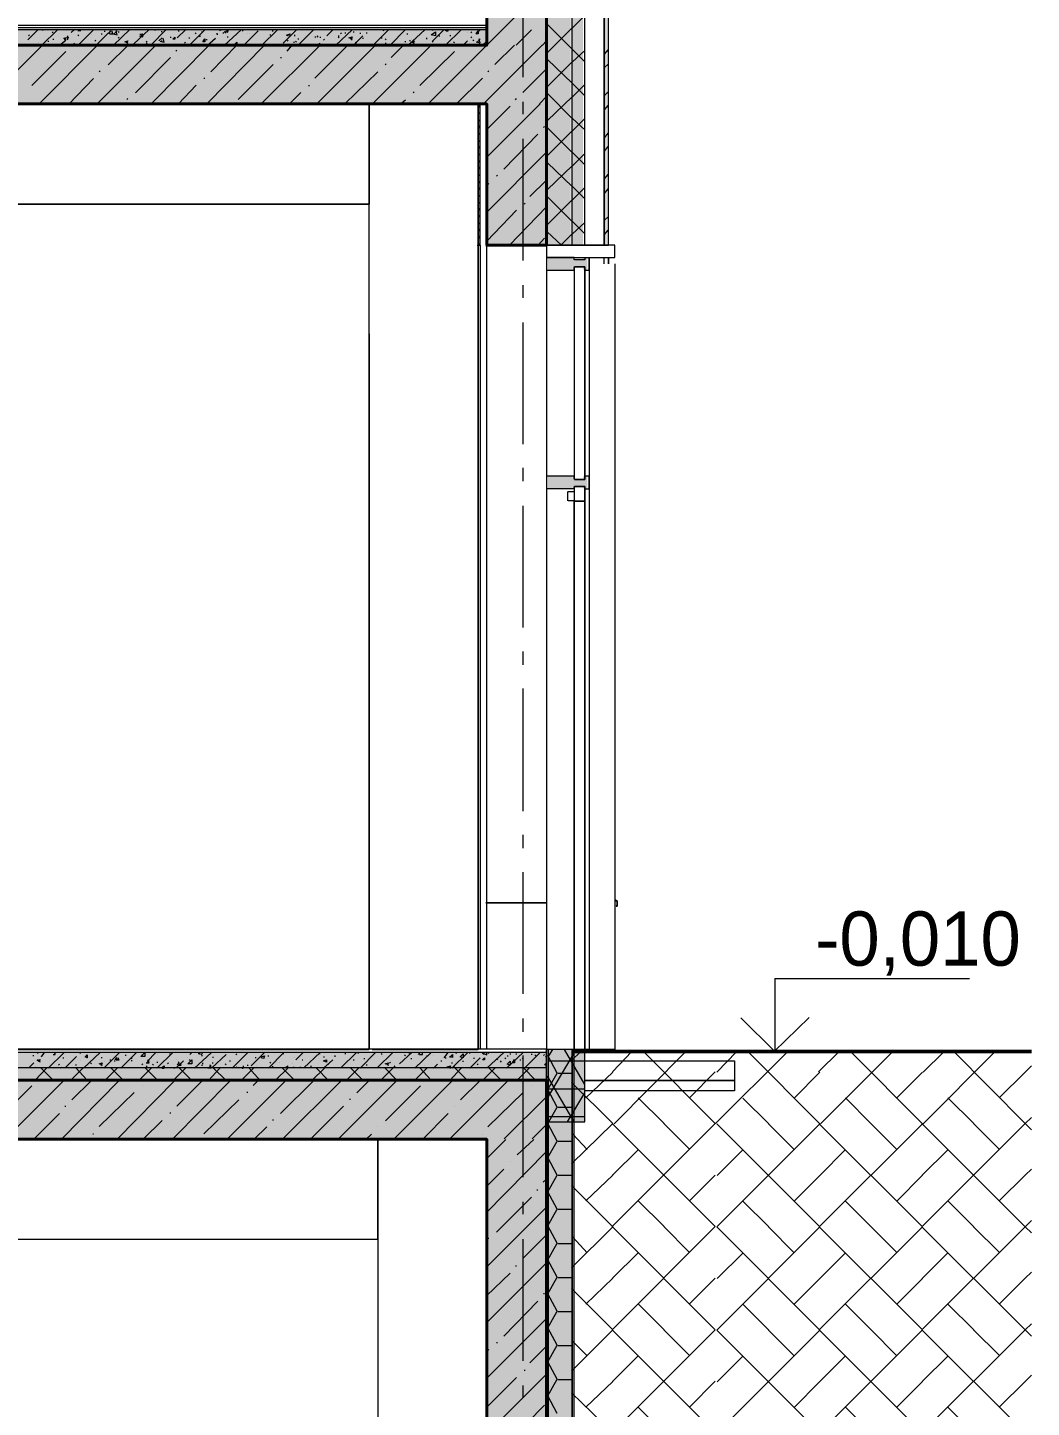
# Model space of a CAD drawing. Header units: millimetres. Extents: x -135211 to 49383, y -8033 to 228499.
# Drawn here: x -1983 to 2141, y 47183 to 52848 of the extents above; entities that cross this region are included whole.
import ezdxf

# ---------------------------------------------------------------- set-up
doc = ezdxf.new("R2010")
doc.units = ezdxf.units.MM
doc.layers.add('PDF _Геометрия', color=7, linetype='Continuous', true_color=0x1d1d1d)
doc.layers.add('PDF _Сплошная заливка', color=7, linetype='Continuous', true_color=0xffffff)
doc.layers.add('PDF _Текст', color=7, linetype='Continuous')

msp = doc.modelspace()

# ---------------------------------------------------------------- hatches: boundary and pattern name
at = {"layer": 'PDF _Сплошная заливка', "transparency": 33554559}
h = msp.add_hatch(color=256, dxfattribs=at)
h.paths.add_polyline_path([(396.5, 60354), (396.5, 62474.1), (386.2, 62474.1), (386.2, 60354)])
h.paths.add_polyline_path([(396.5, 53047.7), (386.2, 53047.7), (386.2, 51955.6), (396.5, 51955.6)])
h.paths.add_polyline_path([(396.5, 53454.1), (386.2, 53454.1), (386.2, 53145.1), (396.5, 53145.1)])
h = msp.add_hatch(color=256, dxfattribs=at)
h.paths.add_polyline_path([(146.8, 53145.1), (146.8, 53453.7), (-100.6, 53453.7), (-100.6, 53145.1)])
h.paths.add_polyline_path([(146.8, 53047.7), (-100.6, 53047.7), (-100.6, 52776.8), (146.8, 52776.8)])
h = msp.add_hatch(color=256, dxfattribs=at)
h.paths.add_polyline_path([(248.4, 53145.1), (248.4, 53453.1), (152.7, 53453.1), (152.7, 53145.1)])
h.paths.add_polyline_path([(248.4, 53047.7), (152.7, 53047.7), (152.7, 51955.6), (248.4, 51955.6)])
h = msp.add_hatch(color=256, dxfattribs=at)
h.paths.add_polyline_path([(299.2, 53145.1), (299.2, 53452.8), (256.1, 53452.8), (256.1, 53145.1)])
h.paths.add_polyline_path([(299.2, 53047.7), (256.1, 53047.7), (256.1, 51955.6), (299.2, 51955.6)])
h = msp.add_hatch(color=256, dxfattribs=at)
h.paths.add_polyline_path([(-77398.8, 52535.5), (-77398.8, 52776.4), (-103546, 52776.4), (-103546, 52535.5)])
h.paths.add_polyline_path([(146.8, 52535.5), (146.8, 52776.4), (-22999.7, 52776.4), (-22999.7, 52535.5)])
h.paths.add_polyline_path([(-23351, 52535.5), (-23351, 52776.4), (-26352.2, 52776.4), (-26352.2, 52535.5)])
h.paths.add_polyline_path([(-26398.8, 52535.5), (-26398.8, 52776.4), (-44097.3, 52776.4), (-44097.3, 52535.5)])
h.paths.add_polyline_path([(-45350.3, 52535.5), (-45350.3, 52776.4), (-50899.8, 52776.4), (-50899.8, 52535.5)])
for points in [[(154.9, 51854), (256.8, 51854), (256.8, 51866.7), (299.2, 51866.7), (299.2, 51854), (316.1, 51854), (316.1, 51903.3), (299.2, 51903.3), (299.2, 51896.3), (256.8, 51896.3), (256.8, 51903.3), (154.9, 51903.3)], [(154.9, 50956.6), (256.8, 50956.6), (256.8, 50965.1), (299.2, 50965.1), (299.2, 50956.6), (316.1, 50956.6), (316.1, 51005.8), (299.2, 51005.8), (299.2, 50994.7), (256.8, 50994.7), (256.8, 51005.8), (154.9, 51005.8)]]:
    msp.add_hatch(color=7, dxfattribs=at).paths.add_polyline_path(points)
h = msp.add_hatch(color=256, dxfattribs=at)
h.paths.add_polyline_path([(-65546.2, 48285.5), (-65546.2, 48526.4), (-101294, 48526.4), (-101294, 48285.5)])
h.paths.add_polyline_path([(146.8, 48285.5), (146.8, 48526.4), (-22999.7, 48526.4), (-22999.7, 48285.5)])
h.paths.add_polyline_path([(-23351, 48285.5), (-23351, 48526.4), (-26352.2, 48526.4), (-26352.2, 48285.5)])
h.paths.add_polyline_path([(-26398.8, 48285.5), (-26398.8, 48526.4), (-44097.3, 48526.4), (-44097.3, 48285.5)])
h.paths.add_polyline_path([(-45350.3, 48285.5), (-45350.3, 48526.4), (-50899.8, 48526.4), (-50899.8, 48285.5)])
h.paths.add_polyline_path([(-50950.6, 48285.5), (-50950.6, 48526.4), (-65296.5, 48526.4), (-65296.5, 48285.5)])

# ---------------------------------------------------------------- linework, layer by layer
at = {"layer": 'PDF _Геометрия', "color": 7, "lineweight": 9}
for points in [[(52.5, 52645.1), (52.5, 53144.6)], [(149, 53047.3), (149, 51955.2), (-100.6, 51955.2)], [(152.7, 51954.5), (254.3, 51954.5), (254.3, 53046.7)], [(256.1, 51954.2), (306.9, 51954.2), (306.9, 53046.4)], [(305.6, 51954.5), (385.9, 51954.5), (385.9, 53046.7), (385.9, 51954.5)], [(386.2, 51954.4), (403.4, 51954.4), (403.4, 53046.5)], [(-22897, 52775.7), (-96.7, 52775.7), (-96.7, 52839.2), (-96.7, 52847.7), (-96.7, 52856.1), (-22897, 52856.1)], [(-96.7, 52847.7), (-22897, 52847.7)], [(-96.7, 52839.2), (-22897, 52839.2)], [(-579.3, 51590.4), (-579.3, 48652.5), (-579.3, 52534.4), (-579.3, 52123.7), (-7111.4, 52123.7), (-579.3, 52123.7)], [(-579.3, 52534.4), (-7111.4, 52534.4)], [(-583.5, 52535.1), (-570.5, 52535.1)], [(-131.8, 52534.6), (-567.8, 52534.6)], [(-131.2, 51954.6), (-123, 51954.6), (-123, 52534.6), (-131.2, 52534.6)], [(-127.1, 51955.4), (-123, 51955.4), (-123, 52535.3), (-127.1, 52535.3)], [(-96.7, 52534.4), (-117.9, 52534.4)], [(52.5, 52492.7), (52.5, 52543.4)], [(52.5, 51891.5), (52.5, 52391)], [(-136.1, 51955.4), (-123, 51955.4), (-123, 48653.5), (-136.1, 48653.5)], [(-96.7, 48652.5), (-96.7, 49253.7), (-96.7, 51954.4)], [(149, 51904.4), (149, 50981.6), (149, 48653.3), (149, 48640.7), (-19848.8, 48640.7)], [(324.5, 51903.3), (324.5, 50980.4), (324.5, 48652.1), (307.3, 48652.1)], [(385.9, 51878.3), (385.9, 51903.7)], [(149, 51879), (149, 50981.6), (149, 49555)], [(263, 51865.5), (263, 50993.6)], [(263, 51852.8), (263, 51006.2)], [(264.3, 50993.3), (306.9, 50993.3), (306.9, 51865.3), (264.3, 51865.3)], [(306.9, 51852.6), (306.9, 51006)], [(429.7, 51878.8), (429.7, 50981.3), (429.7, 48653), (319.9, 48653)], [(52.5, 51739.1), (52.5, 51790)], [(52.5, 51138.1), (52.5, 51637.5)], [(149, 51591.1), (149, 49254.4), (-100.6, 49254.4), (149, 49254.4)], [(52.5, 50985.7), (52.5, 51040.7)], [(236.7, 50904.8), (236.7, 50942.9)], [(263, 50955.4), (263, 50942.7), (263, 50904.6), (263, 48652.5), (263, 50904.6), (237.7, 50904.6)], [(263, 50942.7), (237.7, 50942.7)], [(263, 50963.9), (263, 50904.6), (263, 48652.5)], [(306.9, 50904.3), (306.9, 50963.6), (264.3, 50963.6)], [(306.9, 50955.1), (306.9, 48652.2), (264.3, 48652.2)], [(52.5, 50384.5), (52.5, 50884.1)], [(263, 48754.1), (263, 50803)], [(306.9, 50802.7), (306.9, 48753.8)], [(52.5, 50232.1), (52.5, 50287.2)], [(52.5, 49631), (52.5, 50134.8)], [(52.5, 49478.6), (52.5, 49533.6)], [(52.5, 48881.7), (52.5, 49381.2)], [(430.3, 49262.6), (438.5, 49262.6), (438.5, 49241.4), (438.5, 49262.6), (430.3, 49266.8)], [(434.4, 49240.6), (438.5, 49240.6), (434.4, 49244.8)], [(804.4, 48643.3), (1087.8, 48643.3), (1087.8, 48943.9)], [(1086.5, 48944.3), (1886.2, 48944.3)], [(52.5, 48725.2), (52.5, 48780.2)], [(149, 48653.3), (-19848.8, 48653.3)], [(-19848.8, 48526.4), (149, 48526.4), (149, 48577.2), (149, 48640.7)], [(-5057.7, 48652.5), (-579.3, 48652.5)], [(-570.5, 48653.3), (-583.5, 48653.3)], [(-567.8, 48652.7), (-131.8, 48652.7)], [(52.5, 48128.3), (52.5, 48627.8)], [(149, 48357), (149, 48653.3), (149, 45156.8)], [(153.7, 45155.7), (157.8, 45155.7), (157.8, 48652.4), (153.7, 48652.4)], [(154.6, 48355.9), (306.9, 48355.9), (306.9, 48652.2), (154.6, 48652.2)], [(156.8, 45155.9), (254.3, 45155.9), (254.3, 48652.6), (156.8, 48652.6)], [(254.3, 48644.1), (254.3, 45155.9)], [(254.9, 45155.8), (263, 45155.8), (263, 48652.5), (254.9, 48652.5)], [(307.2, 48605.6), (921.1, 48605.6), (921.1, 48525.1), (307.2, 48525.1), (921.1, 48525.1), (921.1, 48482.8), (307.2, 48482.8)], [(650.3, 48644.5), (798.3, 48644.5)], [(932.1, 48644.9), (1228.2, 48644.9)], [(149, 48577.2), (-19848.8, 48577.2)], [(-7144, 47873.3), (-544.2, 47873.3), (-544.2, 48283.9), (-544.2, 45155.5), (-4595.7, 45155.5)], [(-544.2, 48283.9), (-7144, 48283.9)], [(-96.7, 48284.2), (-193.9, 48284.2)], [(52.5, 47975.9), (52.5, 48026.7)], [(52.5, 47374.7), (52.5, 47874.3)], [(52.5, 47222.3), (52.5, 47273.1)]]:
    msp.add_lwpolyline(points, dxfattribs=at)
at = {"layer": 'PDF _Геометрия', "color": 7, "lineweight": 40}
for points in [[(-96.7, 53046.7), (-96.7, 52775.7), (-22994.2, 52775.7)], [(-100.6, 51955.2), (149, 51955.2), (149, 52535.2), (149, 52776.4), (149, 53047.3)], [(-22994.2, 52534.4), (-96.7, 52534.4), (-96.7, 51954.4)], [(149, 45156.8), (149, 48285.1), (149, 48526.4), (-22997.8, 48526.4)], [(-22994.2, 48284.2), (-96.7, 48284.2), (-96.7, 45155.8), (-26097.4, 45155.8)]]:
    msp.add_lwpolyline(points, dxfattribs=at)
at = {"layer": 'PDF _Геометрия', "lineweight": 9}
for points in [[(-96.5, 52776.4), (149, 53021.9)], [(254.3, 52758.9), (152.7, 52860.5)], [(256.1, 52847.4), (306.9, 52898.3)], [(-1981.9, 52797.8), (-1939.2, 52840.1)], [(-1978.4, 52814.2), (-1974.3, 52818.5)], [(-1923.9, 52775.4), (-1860.3, 52838.9)], [(-1921.7, 52840), (-1921.7, 52835.8)], [(-1881.9, 52826.3), (-1877.8, 52830.6)], [(-1877.8, 52801.6), (-1877.8, 52797.4)], [(-1851, 52775.9), (-1825.2, 52797.1), (-1834, 52805.6)], [(-1829.3, 52804.8), (-1816.4, 52809), (-1820.4, 52796.3)], [(-1829.2, 52800.6), (-1825.2, 52800.6)], [(-1820.4, 52810.5), (-1816.4, 52814.7)], [(-1803, 52827.3), (-1790.1, 52839.9)], [(-1776.7, 52835.5), (-1763.8, 52835.5), (-1767.8, 52839.8)], [(-1776.6, 52835.6), (-1772.5, 52839.8)], [(-1776.6, 52818.7), (-1772.5, 52814.4)], [(-1774.9, 52776), (-1711.1, 52839.5)], [(-1719.9, 52818.4), (-1719.9, 52818.4)], [(-1706.4, 52792.8), (-1702.3, 52797.1)], [(-1700.5, 52776.3), (-1649.7, 52827.2)], [(-1680.1, 52823.1), (-1676, 52823.1)], [(-1667.2, 52835), (-1667.2, 52830.8)], [(-1649, 52822.9), (-1640.9, 52835.6)], [(-1645.1, 52822.1), (-1632.1, 52822.1), (-1636.2, 52834.7)], [(-1632.1, 52839), (-1632.1, 52839)], [(-1631.6, 52822.7), (-1614.6, 52818.5), (-1618.6, 52835.4)], [(-1629.8, 52776.5), (-1562, 52840)], [(-1627.5, 52821.9), (-1614.6, 52834.6)], [(-1609.9, 52831.1), (-1605.8, 52831.1)], [(-1609.9, 52805), (-1605.8, 52809.2)], [(-1546.8, 52780.3), (-1483, 52839.6)], [(-1522.2, 52814.3), (-1509.3, 52810.1), (-1513.4, 52822.8)], [(-1518.1, 52817.8), (-1518.1, 52822.1)], [(-1517.4, 52813.6), (-1509.3, 52822)], [(-1476.7, 52776.4), (-1412.8, 52839.8)], [(-1460.7, 52839.4), (-1456.7, 52839.4)], [(-1443.3, 52793.4), (-1430.3, 52806.1)], [(-1438.5, 52792.6), (-1421.6, 52788.3), (-1425.6, 52805.3)], [(-1434.4, 52831.5), (-1430.3, 52831.5)], [(-1395.3, 52810.1), (-1395.3, 52805.9)], [(-1367.8, 52805.5), (-1333.8, 52839.4)], [(-1364.2, 52834.6), (-1360.2, 52834.6)], [(-1320.3, 52805.4), (-1316.3, 52805.4)], [(-1318, 52775.4), (-1254.9, 52838.9)], [(-1294, 52827.2), (-1290, 52822.9)], [(-1276.5, 52810.1), (-1272.4, 52814.4)], [(-1267.7, 52830.5), (-1263.6, 52830.5)], [(-1246.1, 52796.5), (-1246.1, 52800.8)], [(-1245, 52775.1), (-1211, 52804.8)], [(-1202.2, 52818.1), (-1202.2, 52822.4), (-1206.3, 52822.4)], [(-1192.8, 52835.7), (-1184.7, 52840)], [(-1179.9, 52827.2), (-1175.9, 52827.2)], [(-1175.2, 52831.4), (-1167.1, 52827.2)], [(-1173.8, 52776), (-1105.7, 52839.5)], [(-1171.3, 52830.6), (-1158.4, 52839.1), (-1162.4, 52826.4)], [(-1162.4, 52810.2), (-1158.4, 52810.2)], [(-1101, 52835.9), (-1096.9, 52835.9)], [(-1094.7, 52775.6), (-1035.5, 52834.8)], [(-1079.4, 52822.4), (-1079.4, 52822.4)], [(-1070.6, 52823.1), (-1070.6, 52823.1)], [(-1019.8, 52775.8), (-956.5, 52839.3)], [(-986.9, 52818.3), (-982.9, 52818.3)], [(-978.2, 52835.2), (-974.1, 52835.2)], [(-932.8, 52783.8), (-877.6, 52838.8)], [(-920.8, 52818.6), (-912.7, 52814.4)], [(-916.9, 52817.8), (-903.9, 52822), (-908, 52813.6)], [(-886.4, 52817.7), (-886.4, 52813.5)], [(-872.9, 52801.4), (-868.8, 52801.4)], [(-870.7, 52776.4), (-807.4, 52839.8)], [(-802.7, 52809.5), (-798.6, 52809.5)], [(-798.6, 52801.7), (-798.6, 52801.7)], [(-793.9, 52813.6), (-789.8, 52809.4)], [(-781.1, 52810), (-781.1, 52805.8)], [(-767.6, 52796.5), (-763.5, 52800.8)], [(-753.6, 52814), (-728.4, 52839.4)], [(-717, 52775.4), (-649.5, 52838.9)], [(-706.2, 52813.8), (-702.1, 52813.8)], [(-706.2, 52810.3), (-702.1, 52806.1)], [(-697.4, 52823), (-693.3, 52827.2)], [(-679.8, 52827.1), (-675.8, 52827.1)], [(-662.5, 52805.8), (-649.5, 52810), (-653.5, 52797.3)], [(-657.6, 52805.1), (-649.5, 52796.5)], [(-644.7, 52830.4), (-640.7, 52830.4)], [(-643.8, 52775.9), (-605.6, 52814)], [(-614.4, 52822.5), (-614.4, 52826.7)], [(-605.6, 52805.5), (-605.6, 52801.3)], [(-592.1, 52826.6), (-588, 52826.6)], [(-579.3, 52839.2), (-579.3, 52839.2)], [(-563.8, 52775.2), (-500.3, 52838.7)], [(-530.7, 52805.7), (-526.6, 52805.7)], [(-521.9, 52834.6), (-517.8, 52838.8)], [(-513.1, 52801.4), (-509.1, 52797.2)], [(-493.6, 52776.3), (-430.1, 52839.7)], [(-425.4, 52822.1), (-421.3, 52822.1)], [(-418.8, 52775.8), (-351.1, 52839.3)], [(-403.8, 52797.2), (-403.8, 52797.2)], [(-342.4, 52801.2), (-342.4, 52805.4)], [(-320.1, 52839.1), (-316, 52839.1)], [(-318.7, 52792.2), (-272.2, 52838.8)], [(-293.8, 52814.3), (-289.7, 52814.3)], [(-267.5, 52835.3), (-263.4, 52839.4)], [(-265.6, 52775.6), (-202, 52839.1)], [(-262.8, 52834.5), (-254.6, 52834.5), (-254.6, 52838.7)], [(-245.9, 52818.2), (-245.9, 52818.2)], [(-245.9, 52813.2), (-245.9, 52817.5)], [(-175.7, 52826.2), (-175.7, 52826.2)], [(-162.2, 52826.9), (-158.1, 52831.1)], [(-162.2, 52805.7), (-158.1, 52810)], [(-153.4, 52797.2), (-149.3, 52793)], [(-140.2, 52821.7), (-123, 52838.6)], [(-140.2, 52789.3), (-123, 52785), (-127.1, 52802)], [(-136.1, 52788.6), (-123, 52801.3)], [(23.8, 52775.3), (87.6, 52838.8)], [(152.7, 52746.2), (254.3, 52847.7)], [(-2163.3, 52535.2), (-1921.7, 52776.5)], [(-1978.4, 52779.6), (-1974.3, 52779.6)], [(-1964.6, 52610.1), (-1825.2, 52749.7)], [(-1939.2, 52787.9), (-1939.2, 52787.9)], [(-1934.8, 52535.3), (-1693.6, 52776.6)], [(-1899.4, 52792.6), (-1895.4, 52792.6)], [(-1794.1, 52780), (-1790.1, 52784.2)], [(-1698.4, 52533.9), (-1456.7, 52775.1)], [(-1651.5, 52694.7), (-1570.7, 52775.1)], [(-1583.6, 52789.3), (-1570.7, 52793.5), (-1574.8, 52785)], [(-1578.8, 52788.6), (-1570.7, 52784.3)], [(-1544.4, 52776.4), (-1544.4, 52776.4)], [(-1495.8, 52792.3), (-1491.8, 52788.1)], [(-1495.8, 52783.8), (-1491.8, 52783.8)], [(-1474.5, 52534.8), (-1237.3, 52776)], [(-1434.4, 52793.4), (-1430.3, 52793.4)], [(-1399.3, 52776.3), (-1395.3, 52780.5)], [(-1377.7, 52792.3), (-1377.7, 52792.3)], [(-1373, 52750.7), (-1368.9, 52754.9)], [(-1337.9, 52783.6), (-1333.8, 52787.8)], [(-1325.1, 52776.6), (-1325.1, 52776.6)], [(-1320.5, 52775.7), (-1307.5, 52779.9), (-1311.6, 52775.7)], [(-1246, 52534.8), (-1009.2, 52776.1)], [(-1237.3, 52776), (-1237.3, 52776)], [(-1237.3, 52776), (-1237.3, 52776)], [(-1229.4, 52666), (-1123.3, 52776.1)], [(-1030.8, 52780.5), (-1026.7, 52780.5)], [(-1022.4, 52534.9), (-781.1, 52776.2)], [(-1004.5, 52776), (-1000.4, 52776)], [(-1000.4, 52776), (-1000.4, 52776)], [(-974.1, 52775.1), (-974.1, 52775.1)], [(-916.7, 52792.5), (-912.7, 52796.7)], [(-916.2, 52750.7), (-895.1, 52776.2)], [(-890.4, 52788.8), (-886.4, 52788.8)], [(-881.6, 52792.2), (-877.6, 52788)], [(-802.8, 52640.8), (-667, 52776.3)], [(-794.1, 52775.4), (-781.1, 52783.9)], [(-793.8, 52535), (-552.9, 52776.2)], [(-636, 52788.7), (-631.9, 52784.5)], [(-566.1, 52535.1), (-324.8, 52776.4)], [(-521.9, 52779.5), (-517.8, 52779.5)], [(-513.1, 52783.8), (-509.1, 52783.8)], [(-489.4, 52725.5), (-438.9, 52776.3)], [(-474, 52789.3), (-474, 52789.3)], [(-430.1, 52788.2), (-430.1, 52792.5)], [(-412.6, 52796.6), (-412.6, 52792.3)], [(-408, 52788.8), (-395, 52793), (-399.1, 52784.5)], [(-403.2, 52788), (-395, 52783.8)], [(-371.9, 52610.7), (-228.3, 52750.3)], [(-337.7, 52779.9), (-333.6, 52779.9)], [(-337.6, 52535.1), (-96.7, 52776.4)], [(-320.1, 52792.5), (-316, 52788.2)], [(-249.9, 52779.4), (-245.9, 52775.1)], [(-232.4, 52789.2), (-228.3, 52784.9)], [(-192.8, 52776.2), (-175.7, 52793.1)], [(-153.6, 52776), (-140.6, 52780.2), (-140.6, 52776)], [(-153.4, 52776), (-149.3, 52776)], [(-127.1, 52783.6), (-123, 52783.6)], [(-113.8, 52775.7), (-96.7, 52792.6)], [(-109.9, 52535.2), (131.4, 52776.5)], [(-62.7, 52696.1), (17.4, 52776.5)], [(131.8, 52776.4), (149, 52793.4)], [(306.9, 52707.7), (256.1, 52758.5)], [(256.1, 52707.7), (306.9, 52754.3)], [(386.2, 52737.5), (403.4, 52758.6)], [(-1539.2, 52580.8), (-1395.3, 52724.7)], [(-1117.7, 52552.3), (-974.1, 52696.2)], [(-943.1, 52724.9), (-939, 52724.9)], [(-513.1, 52694.9), (-509.1, 52699.1)], [(254.3, 52619.2), (152.7, 52716.5)], [(152.7, 52606.4), (254.3, 52708)], [(386.2, 52682.5), (403.4, 52699.4)], [(-1812.8, 52534), (-1711.1, 52639.7)], [(-1688.8, 52666.5), (-1684.8, 52670.7)], [(-1258.9, 52640.7), (-1254.9, 52640.7)], [(-679.3, 52534.9), (-544.2, 52666.1)], [(-220.4, 52534.6), (-114.2, 52640.4)], [(-92, 52666.4), (-87.9, 52670.5)], [(51.6, 52581.7), (149, 52679.1)], [(-1362, 52535.1), (-1290, 52611.3)], [(-906.3, 52534.7), (-860, 52581.2)], [(-829, 52610.6), (-824.9, 52610.6)], [(-399.1, 52580.6), (-395, 52584.8)], [(254.3, 52475.2), (152.7, 52576.8)], [(306.9, 52568), (256.1, 52618.9)], [(256.1, 52563.8), (306.9, 52614.6)], [(386.2, 52568.1), (403.4, 52585.1)], [(-1574.8, 52552.2), (-1570.7, 52556.5)], [(-451.3, 52535), (-430.1, 52551.9)], [(-97.4, 52314.4), (122.7, 52534.6)], [(-97.4, 52428.7), (-0.2, 52526.1)], [(22.1, 52552.1), (26.1, 52556.3)], [(119.5, 52535.2), (149, 52564.8)], [(152.7, 52466.7), (254.3, 52564.1)], [(386.2, 52508.9), (403.4, 52530.1)], [(256.1, 52424.1), (306.9, 52474.9)], [(306.9, 52428.3), (256.1, 52474.9)], [(-26, 52267.2), (113.9, 52411.1)], [(136.1, 52437.8), (140.2, 52442.1)], [(254.3, 52335.5), (152.7, 52437.1)], [(152.7, 52322.8), (254.3, 52424.4)], [(386.2, 52394.6), (403.4, 52415.8)], [(386.2, 52339.6), (403.4, 52360.8)], [(-100.6, 52086.4), (149, 52336.2)], [(254.3, 52195.8), (152.7, 52293.2)], [(306.9, 52284.4), (256.1, 52335.2)], [(256.1, 52280.2), (306.9, 52330.9)], [(-56.9, 52237.8), (-52.8, 52242)], [(152.7, 52183.1), (254.3, 52280.4)], [(386.2, 52225.3), (403.4, 52246.4)], [(-96.1, 52200), (-87.9, 52208.4)], [(81.1, 52154.1), (149, 52221.9)], [(306.9, 52144.7), (256.1, 52195.5)], [(256.1, 52140.4), (306.9, 52191.3)], [(386.2, 52166), (403.4, 52187.1)], [(57.2, 52123.5), (61.2, 52127.8)], [(254.3, 52051.9), (152.7, 52153.5)], [(152.7, 52039.1), (254.3, 52140.8)], [(-96.5, 51971.3), (26.1, 52098.4)], [(-3.2, 51955.2), (149, 52111.9)], [(386.2, 52055.9), (403.4, 52072.9)], [(210.4, 51954.8), (151.5, 52009.8)], [(306.9, 52000.8), (256.1, 52051.5)], [(256.1, 52000.8), (306.9, 52047.3)], [(386.2, 51996.6), (403.4, 52017.9)], [(114.8, 51954.5), (140.2, 51984.1)], [(207.6, 51954.5), (254.3, 52001.1)], [(-1960.8, 48627.4), (-1956.8, 48627.4)], [(-1943.3, 48639.1), (-1939.2, 48639.1)], [(-1943.3, 48606.9), (-1930.5, 48611.2), (-1934.5, 48602.8)], [(-1943.3, 48610.4), (-1939.2, 48610.4)], [(-1939.3, 48606.1), (-1930.5, 48601.9)], [(-1930.5, 48623.1), (-1930.5, 48623.1)], [(-1925.8, 48622.9), (-1912.9, 48639.8)], [(-1897.6, 48575.7), (-1834, 48639.2)], [(-1877.9, 48631.9), (-1869, 48631.9), (-1869, 48640.4)], [(-1873.1, 48631.1), (-1869, 48639.5)], [(-1838, 48619), (-1834, 48619)], [(-1828.1, 48577.1), (-1781.3, 48623.7)], [(-1767.8, 48636.3), (-1763.8, 48640.5)], [(-1763.8, 48605.8), (-1763.8, 48605.8)], [(-1752.6, 48576.5), (-1684.8, 48640)], [(-1737.4, 48614), (-1737.4, 48614)], [(-1680.1, 48619.6), (-1676, 48619.6)], [(-1669.6, 48575.9), (-1605.8, 48639.3)], [(-1645, 48610), (-1640.9, 48610)], [(-1627.4, 48606.5), (-1623.4, 48606.5)], [(-1622.7, 48610.6), (-1614.6, 48619.1)], [(-1618.7, 48609.7), (-1605.8, 48609.7), (-1609.9, 48618.2)], [(-1614.6, 48614), (-1614.6, 48609.8)], [(-1599.5, 48576.2), (-1535.6, 48639.7)], [(-1579.5, 48626.5), (-1579.5, 48630.7)], [(-1557.2, 48614.5), (-1553.2, 48618.7)], [(-1557.2, 48606.9), (-1553.2, 48606.9)], [(-1513.4, 48631.1), (-1509.3, 48631.1)], [(-1495.9, 48597.9), (-1483, 48597.9), (-1487, 48610.6)], [(-1491.1, 48597), (-1483, 48609.7)], [(-1490.6, 48605.3), (-1456.7, 48639.1)], [(-1450.4, 48576.9), (-1386.5, 48640.4)], [(-1447.9, 48632.4), (-1447.9, 48632.4)], [(-1399.3, 48635.3), (-1395.3, 48635.3)], [(-1372.5, 48576.6), (-1342.6, 48606.2)], [(-1368.9, 48610.6), (-1368.9, 48610.6)], [(-1325.1, 48617.9), (-1325.1, 48617.9)], [(-1316.3, 48606.9), (-1316.3, 48611.1)], [(-1315.6, 48631.4), (-1307.5, 48639.8)], [(-1296.6, 48575.8), (-1228.5, 48639.3)], [(-1272.4, 48631.9), (-1280.5, 48636.2), (-1272.4, 48640.4)], [(-1267.7, 48631), (-1263.6, 48639.5)], [(-1267.7, 48627.7), (-1263.6, 48627.7)], [(-1226.3, 48577.1), (-1167.1, 48632.1)], [(-1219.8, 48618.9), (-1219.8, 48623.1)], [(-1153.6, 48605.7), (-1149.6, 48605.7)], [(-1142.6, 48575.5), (-1079.4, 48639.1)], [(-1127.3, 48630.9), (-1123.3, 48635.1)], [(-1064.3, 48585.3), (-1009.2, 48640.3)], [(-1048.3, 48619.4), (-1044.3, 48619.4)], [(-1026.1, 48623.4), (-1018, 48615)], [(-1022.2, 48622.5), (-1009.2, 48626.7), (-1013.2, 48614)], [(-995.7, 48626.5), (-991.6, 48626.5)], [(-993.5, 48576.2), (-930.2, 48639.7)], [(-934.3, 48636.4), (-930.2, 48636.4)], [(-886.4, 48619.1), (-886.4, 48619.1)], [(-880.5, 48609.5), (-851.3, 48639.2)], [(-855.3, 48609.5), (-851.3, 48609.5)], [(-848.5, 48576.8), (-781.1, 48640.4)], [(-785.1, 48636.2), (-781.1, 48636.2)], [(-767.6, 48622.4), (-763.5, 48622.4)], [(-766.6, 48575.6), (-728.4, 48609.5)], [(-719.6, 48623), (-719.6, 48627.3)], [(-710.9, 48640.7), (-710.9, 48640.7)], [(-695.3, 48576.7), (-631.9, 48640.2)], [(-679.8, 48636.2), (-675.8, 48636.2)], [(-644.7, 48610.6), (-640.7, 48610.6)], [(-627.2, 48640.1), (-623.1, 48635.9)], [(-616.4, 48576.1), (-552.9, 48639.6)], [(-600.9, 48615.4), (-596.8, 48615.4)], [(-546.3, 48577.3), (-482.8, 48640.8)], [(-530.7, 48636), (-526.6, 48631.8)], [(-526.6, 48622.5), (-526.6, 48622.5)], [(-454.3, 48593.7), (-403.8, 48640.2)], [(-434.2, 48631.1), (-430.1, 48626.9)], [(-416.6, 48639.4), (-412.6, 48639.4)], [(-407.9, 48614.9), (-403.8, 48614.9)], [(-392.5, 48576.2), (-324.8, 48639.7)], [(-376.8, 48632.4), (-368.7, 48640.9)], [(-373, 48631.5), (-359.9, 48631.5), (-359.9, 48640)], [(-342.4, 48628), (-342.4, 48623.8)], [(-316, 48627.8), (-316, 48627.8)], [(-285, 48605.5), (-280.9, 48605.5)], [(-271.8, 48618.9), (-254.6, 48640.1)], [(-267.5, 48618.1), (-263.4, 48618.1)], [(-249.9, 48623.9), (-245.9, 48619.7)], [(-239.3, 48576), (-175.7, 48639.5)], [(-223.6, 48635.6), (-219.5, 48639.8)], [(-193.2, 48601.5), (-193.2, 48605.7)], [(-166.9, 48640.3), (-166.9, 48636.1)], [(-165.5, 48576.5), (-123, 48618.8)], [(-149.3, 48619), (-149.3, 48614.8)], [(-123, 48613.7), (-123, 48613.7)], [(-113.6, 48636.5), (-105.5, 48640.7)], [(-109.8, 48635.5), (-96.7, 48631.3), (-96.7, 48639.8)], [(-109.5, 48631.4), (-105.5, 48635.6)], [(-94.3, 48576.6), (-26.5, 48640.1)], [(-92, 48639.7), (-87.9, 48635.5)], [(-56.9, 48615), (-52.8, 48610.7)], [(-39.4, 48601.2), (-35.3, 48605.5)], [(-21.8, 48619), (-17.7, 48614.7)], [(-15.4, 48576.1), (52.5, 48639.6)], [(-13, 48626.5), (-9, 48626.5)], [(-0.2, 48636.6), (-0.2, 48632.4)], [(26.1, 48632.2), (26.1, 48636.4)], [(39.6, 48610.1), (43.7, 48610.1)], [(48.4, 48614.2), (52.5, 48618.4)], [(58.9, 48576.5), (122.7, 48639.9)], [(87.6, 48635.1), (87.6, 48630.9)], [(101, 48630.8), (105.1, 48626.5)], [(131.4, 48606.9), (131.4, 48606.9)], [(136.1, 48628), (140.2, 48632.2)], [(149, 48619.5), (144.9, 48623.7), (149, 48623.7)], [(149, 48445.9), (271.8, 48653.3)], [(192.9, 47158.7), (154.4, 47230.7), (192.9, 47298.4), (154.4, 47370.4), (192.9, 47438.1), (154.4, 47510.1), (192.9, 47577.8), (154.4, 47649.8), (192.9, 47717.5), (154.4, 47789.5), (192.9, 47857.2), (154.4, 47929.1), (192.9, 47996.9), (154.4, 48068.8), (192.9, 48136.6), (154.4, 48208.5), (192.9, 48276.3), (154.4, 48348.2), (192.9, 48416), (154.4, 48487.9), (192.9, 48555.7), (154.4, 48627.6)], [(154.6, 48605.6), (306.9, 48605.6)], [(157.8, 48627), (157.8, 48627)], [(158.1, 48626.9), (175.3, 48652.3)], [(306.9, 48508.2), (222.5, 48652.2)], [(-1977.7, 48576.7), (-1956.8, 48597.8)], [(-1950.9, 48526.4), (-1904.1, 48577.2)], [(-1948, 48580.8), (-1948, 48580.8)], [(-1877.8, 48526.2), (-1928.6, 48577)], [(-1855.5, 48588.6), (-1851.5, 48592.8)], [(-1846.8, 48575.8), (-1842.7, 48580.1)], [(-1825.2, 48580.8), (-1825.2, 48576.5)], [(-1805.8, 48525.2), (-1755, 48576.1)], [(-1785.3, 48589.9), (-1781.3, 48589.9)], [(-1737.4, 48526), (-1784.2, 48576.8)], [(-1723.9, 48597.8), (-1719.9, 48593.6)], [(-1688.9, 48594.2), (-1676, 48598.4), (-1680.1, 48585.7)], [(-1684.1, 48593.3), (-1676, 48584.8)], [(-1667.2, 48601.7), (-1667.2, 48601.7)], [(-1665.5, 48525.1), (-1614.6, 48575.9)], [(-1588.3, 48524.9), (-1639.1, 48575.8)], [(-1570.7, 48575.6), (-1570.7, 48575.6)], [(-1526.9, 48577.1), (-1526.9, 48577.1)], [(-1525.1, 48525.8), (-1474.2, 48576.7)], [(-1513.4, 48589.7), (-1509.3, 48593.9)], [(-1447.9, 48524.8), (-1498.8, 48575.5)], [(-1495.8, 48581), (-1491.8, 48585.3)], [(-1469.5, 48592.6), (-1465.4, 48588.4)], [(-1451.9, 48601), (-1447.9, 48601)], [(-1434.5, 48577.2), (-1421.6, 48585.7), (-1421.6, 48577.2)], [(-1429.7, 48576.3), (-1421.6, 48576.3)], [(-1408.1, 48594), (-1404, 48598.2)], [(-1384.8, 48525.7), (-1333.8, 48576.5)], [(-1381.7, 48576.8), (-1377.7, 48576.8)], [(-1368.2, 48589.4), (-1360.2, 48597.9), (-1364.2, 48602.1)], [(-1364.3, 48588.4), (-1351.4, 48588.4), (-1355.4, 48596.9)], [(-1307.5, 48525.6), (-1358.5, 48576.3)], [(-1267.7, 48588.7), (-1263.6, 48588.7)], [(-1263.6, 48597.2), (-1263.6, 48593)], [(-1241.5, 48576.6), (-1228.5, 48576.6), (-1232.6, 48589.3)], [(-1239.6, 48525.6), (-1193.4, 48576.3)], [(-1236.6, 48575.8), (-1228.5, 48588.4)], [(-1223.8, 48597.8), (-1219.8, 48597.8)], [(-1167.1, 48525.4), (-1218.2, 48576.2)], [(-1171.2, 48593.1), (-1167.1, 48588.9)], [(-1132, 48576.8), (-1132, 48576.8)], [(-1127.3, 48576.7), (-1123.3, 48581)], [(-1114.5, 48575.8), (-1118.5, 48580)], [(-1104.1, 48526.3), (-1053.1, 48577.1)], [(-1101, 48575.7), (-1096.9, 48575.7)], [(-1096.9, 48585.9), (-1096.9, 48581.7)], [(-1096.9, 48575.7), (-1096.9, 48575.7)], [(-1079.4, 48590), (-1079.4, 48585.7)], [(-1026.7, 48525.2), (-1073, 48576)], [(-1044.3, 48585.5), (-1044.3, 48585.5)], [(-986.9, 48601.1), (-982.9, 48596.9)], [(-978.2, 48584.1), (-974.1, 48579.9)], [(-963.8, 48526.2), (-912.7, 48577)], [(-947.8, 48597.5), (-947.8, 48597.5)], [(-886.4, 48526), (-937.5, 48576.8)], [(-925.7, 48577), (-912.7, 48585.4)], [(-895.1, 48597.1), (-895.1, 48597.1)], [(-890.4, 48581), (-886.4, 48576.8)], [(-864.1, 48579.9), (-860, 48579.9)], [(-820.2, 48584.7), (-816.2, 48584.7)], [(-814.7, 48525.1), (-763.5, 48575.9)], [(-746, 48525.8), (-797.2, 48576.6)], [(-789.8, 48576.1), (-789.8, 48576.1)], [(-750, 48592.7), (-746, 48592.7)], [(-675.8, 48576.1), (-675.8, 48576.1)], [(-673.6, 48525), (-623.1, 48575.7)], [(-605.6, 48526.6), (-656, 48577.4)], [(-592.1, 48589.9), (-588, 48589.9)], [(-533.2, 48525.7), (-482.8, 48576.5)], [(-465.2, 48526.4), (-515.7, 48577.3)], [(-513.3, 48593.6), (-500.3, 48597.8), (-504.4, 48589.3)], [(-508.4, 48592.7), (-500.3, 48588.4)], [(-495.6, 48596.8), (-491.5, 48601)], [(-478, 48584.9), (-474, 48580.6)], [(-465.2, 48576.4), (-465.2, 48580.6)], [(-421.3, 48576.9), (-421.3, 48576.9)], [(-392.9, 48525.5), (-342.4, 48576.4)], [(-324.8, 48526.3), (-371.3, 48577.1)], [(-368.7, 48601), (-368.7, 48601)], [(-351.1, 48584.9), (-351.1, 48584.9)], [(-315.6, 48576), (-298.5, 48593)], [(-258.9, 48580.7), (-245.9, 48585), (-249.9, 48576.5)], [(-254, 48579.9), (-245.9, 48575.7)], [(-248.5, 48525.4), (-202, 48576.2)], [(-241.2, 48597.6), (-237.1, 48597.6)], [(-228.3, 48577.2), (-228.3, 48581.5), (-232.4, 48581.5)], [(-175.7, 48525.2), (-226.3, 48576)], [(-135.9, 48589.2), (-131.8, 48593.5)], [(-123, 48597.6), (-123, 48597.6)], [(-112.2, 48526.1), (-61.6, 48576.9)], [(-35.3, 48525), (-85.9, 48575.8)], [(28.1, 48526), (78.8, 48576.7)], [(105.1, 48525.8), (54.4, 48576.6)], [(144.9, 48584.8), (149, 48584.8)], [(192.9, 48555.7), (192.9, 48555.7)], [(195.3, 48555.2), (254.3, 48555.2)], [(-2109.7, 48359.9), (-1965.6, 48503.9)], [(-2074.9, 48284.5), (-1834, 48525.8)], [(-1843.2, 48283.8), (-1605.8, 48525.1)], [(-1800.6, 48445.5), (-1719.9, 48525.9)], [(-1614.7, 48283.8), (-1377.7, 48525.2)], [(-1509.3, 48504.1), (-1509.3, 48504.1)], [(-1387, 48284), (-1149.6, 48525.2)], [(-1369.7, 48419.3), (-1263.6, 48525.2)], [(-1162.5, 48284), (-921.5, 48525.3)], [(-1056.6, 48504.1), (-1035.5, 48525.3)], [(-943, 48390), (-807.4, 48525.4)], [(-934.8, 48284.2), (-693.3, 48525.5)], [(-706.3, 48284.2), (-465.2, 48525.5)], [(-629.7, 48474.7), (-579.3, 48525.5)], [(-512.9, 48359.7), (-368.7, 48503.7)], [(-478.5, 48284.3), (-237.1, 48525.6)], [(-250, 48284.5), (-9, 48525.7)], [(-203.8, 48445.3), (-123, 48525.7)], [(87.6, 48503.9), (87.6, 48503.9)], [(263, 48356.2), (153.3, 48542.4)], [(-1688.2, 48335.9), (-1544.4, 48475.6)], [(-1258.7, 48305.8), (-1114.5, 48445.5)], [(-1079.4, 48474), (-1079.4, 48478.2)], [(-658.2, 48445.6), (-658.2, 48449.9)], [(-91.4, 48335.7), (52.5, 48475.4)], [(-24.5, 48285.1), (149, 48458.6)], [(154.6, 48491.4), (306.9, 48491.4)], [(157.8, 48487.3), (157.8, 48487.3)], [(234.8, 48355.9), (306.9, 48474.4)], [(-1957.1, 48283.8), (-1851.5, 48389.6)], [(-1829.2, 48419.9), (-1825.2, 48419.9)], [(-1395.3, 48389.8), (-1395.3, 48394)], [(-820.3, 48284), (-684.6, 48419.6)], [(-360.7, 48283.6), (-254.6, 48389.5)], [(-228.3, 48419.7), (-228.3, 48419.7)], [(192.9, 48416), (192.9, 48416)], [(195.3, 48415.5), (254.3, 48415.5)], [(-1506.3, 48285.1), (-1430.3, 48361.4)], [(-1051.5, 48284.6), (-1000.4, 48335.4)], [(-974.1, 48361.5), (-974.1, 48365.7)], [(-544.2, 48335.6), (-544.2, 48335.6)], [(90.1, 48285.1), (149, 48344.3)], [(154.6, 48377), (306.9, 48377)], [(157.8, 48347.6), (157.8, 48347.6)], [(-1715.1, 48305.7), (-1711.1, 48305.7)], [(-591.6, 48284.1), (-570.5, 48305.3)], [(-114.2, 48305.5), (-114.2, 48305.5)], [(-93.7, 48207.5), (-17.7, 48283.6)], [(28.5, 48220.2), (96.3, 48283.7)], [(192.9, 48276.3), (192.9, 48276.3)], [(195.3, 48275.9), (254.3, 48275.9)], [(-100.6, 47980.3), (149, 48234.3)], [(-94.3, 48093.2), (-26.5, 48160.9)], [(-0.2, 48191.3), (-0.2, 48191.3)], [(157.8, 48207.9), (157.8, 48207.9)], [(135.9, 48107.2), (149, 48120)], [(192.9, 48136.6), (192.9, 48136.6)], [(195.3, 48136.1), (254.3, 48136.1)], [(-56.4, 47902.7), (87.6, 48046.7)], [(109.8, 48077), (113.9, 48077)], [(157.8, 48068.2), (157.8, 48068.2)], [(-100.6, 47755.9), (149, 48005.7)], [(192.9, 47996.9), (192.9, 47996.9)], [(195.3, 47996.4), (254.3, 47996.4)], [(157.8, 47928.5), (157.8, 47928.5)], [(-92, 47878.6), (-87.9, 47878.6)], [(51.6, 47794), (149, 47891.4)], [(192.9, 47857.2), (192.9, 47857.2)], [(195.3, 47856.7), (254.3, 47856.7)], [(-100.6, 47527.3), (149, 47777.1)], [(22.1, 47764.4), (26.1, 47764.4)], [(157.8, 47788.8), (157.8, 47788.8)], [(-97.4, 47641), (-0.2, 47734)], [(192.9, 47717.5), (192.9, 47717.5)], [(195.3, 47717), (254.3, 47717)], [(136.1, 47650.1), (140.2, 47650.1)], [(157.8, 47649.1), (157.8, 47649.1)], [(-26, 47475), (113.9, 47618.9)], [(-100.6, 47298.7), (149, 47548.5)], [(192.9, 47577.8), (192.9, 47577.8)], [(195.3, 47577.3), (254.3, 47577.3)], [(157.8, 47509.4), (157.8, 47509.4)], [(-96.1, 47412.1), (-87.9, 47420.6)], [(-56.9, 47449.9), (-52.8, 47449.9)], [(81.1, 47366.5), (149, 47434.2)], [(192.9, 47438.1), (192.9, 47438.1)], [(195.3, 47437.7), (254.3, 47437.7)], [(157.8, 47369.8), (157.8, 47369.8)], [(-100.6, 47070.2), (149, 47319.9)], [(-96.5, 47183.6), (26.1, 47306.3)], [(57.2, 47335.6), (61.2, 47335.6)], [(192.9, 47298.4), (192.9, 47298.4)], [(195.3, 47298), (254.3, 47298)], [(0.3, 47048.1), (140.2, 47192.1)], [(157.8, 47230), (157.8, 47230)]]:
    msp.add_lwpolyline(points, dxfattribs=at)
for points in [[(-1377.7, 52809.3), (-1377.7, 52800.8), (-1385.8, 52800.8)], [(-1254.9, 52801.6), (-1254.9, 52788.9), (-1263, 52788.9)], [(-307.3, 52813.6), (-324.4, 52817.8), (-307.3, 52830.6)], [(-131.8, 52835.2), (-131.8, 52822.5), (-140, 52822.5)], [(-1123.3, 52788), (-1123.3, 52775.3), (-1131.4, 52779.6)], [(-1737.4, 48630.9), (-1737.4, 48618.3), (-1745.5, 48622.5)], [(-1500.5, 48623.5), (-1517.5, 48623.5), (-1500.5, 48640.3)], [(-1307.5, 48593.3), (-1324.5, 48593.3), (-1307.5, 48610.2)], [(-754.7, 48609.7), (-754.7, 48601.2), (-767.7, 48605.4)], [(-237.1, 48632.3), (-237.1, 48619.7), (-245.2, 48623.8)], [(-193.2, 48618.5), (-206.3, 48622.7), (-193.2, 48635.4)], [(-105.5, 48618.7), (-105.5, 48610.2), (-113.6, 48610.2)], [(-0.2, 48588.3), (-13.3, 48592.5), (-0.2, 48605.2)], [(17.4, 48611.1), (17.4, 48598.4), (9.2, 48598.4)], [(149, 48597.5), (149, 48588.9), (140.8, 48588.9)]]:
    msp.add_lwpolyline(points, close=True, dxfattribs=at)
at = {"layer": 'PDF _Геометрия', "color": 7, "lineweight": 9}
for points in [[(-131.8, 52534.6), (-131.8, 51954.7), (-131.8, 48652.7)], [(403.4, 51878.1), (403.4, 51903.5)], [(403.4, 51878.1), (403.4, 51903.5)], [(306.9, 48652.2), (306.9, 50904.3), (264.3, 50904.3), (306.9, 50904.3)], [(434.4, 49241.4), (438.5, 49241.4)]]:
    msp.add_lwpolyline(points, close=True, dxfattribs=at)
at = {"layer": 'PDF _Геометрия', "color": 252, "lineweight": 9, "true_color": 0x878787}
for points in [[(-131.2, 52517.7), (-123, 52530.3)], [(-131.2, 52492.3), (-123, 52500.7)], [(-131.2, 52462.6), (-123, 52471)], [(-131.2, 52433), (-123, 52445.6)], [(-131.2, 52407.6), (-123, 52416)], [(-131.2, 52378), (-123, 52386.4)], [(-131.2, 52348.3), (-123, 52361)], [(-131.2, 52322.9), (-123, 52331.4)], [(-131.2, 52293.3), (-123, 52301.8)], [(-131.2, 52263.7), (-123, 52276.3)], [(-131.2, 52238.3), (-123, 52246.7)], [(-131.2, 52208.6), (-123, 52217.1)], [(-131.2, 52179), (-123, 52191.7)], [(-131.2, 52153.6), (-123, 52162.1)], [(-131.2, 52124), (-123, 52132.4)], [(-131.2, 52094.3), (-123, 52107.1)], [(-131.2, 52068.9), (-123, 52077.4)], [(-131.2, 52039.3), (-123, 52047.8)], [(-131.2, 52009.6), (-123, 52022.4)], [(-131.2, 51980), (-123, 51992.7)], [(-131.2, 51954.6), (-123, 51963.1)]]:
    msp.add_lwpolyline(points, dxfattribs=at)
at = {"layer": 'PDF _Геометрия', "color": 7, "lineweight": 20}
for points in [[(149, 51955.2), (149, 51904.4), (149, 51853.6)], [(150.2, 51904.2), (429.7, 51904.2), (429.7, 51954.9), (150.2, 51954.9)], [(263, 51895.2), (263, 51903.7), (153.3, 51903.7)], [(306.9, 51903.4), (306.9, 51894.9), (264.3, 51894.9)], [(307.3, 51852.5), (324.5, 51852.5), (324.5, 51903.3), (307.3, 51903.3)], [(153.3, 51852.8), (263, 51852.8), (263, 51865.5)], [(264.3, 51865.3), (306.9, 51865.3), (306.9, 51852.6)], [(149, 51007), (149, 50956.1)], [(263, 50993.6), (263, 51006.2), (153.3, 51006.2)], [(306.9, 51006), (306.9, 50993.3), (264.3, 50993.3)], [(307.3, 50955), (324.5, 50955), (324.5, 51005.8), (307.3, 51005.8)], [(153.3, 50955.4), (263, 50955.4), (263, 50963.9)], [(264.3, 50963.6), (306.9, 50963.6), (306.9, 50955.1)]]:
    msp.add_lwpolyline(points, dxfattribs=at)
at = {"layer": 'PDF _Геометрия', "color": 7, "lineweight": 18}
for points in [[(1087.8, 48643.3), (947.7, 48783)], [(1083.9, 48644.1), (1228.2, 48783.7)]]:
    msp.add_lwpolyline(points, dxfattribs=at)
at = {"layer": 'PDF _Геометрия', "color": 28, "lineweight": 9, "true_color": 0x0e0e0e}
for points in [[(250.9, 48606.6), (289.4, 48644.7)], [(639, 44754.9), (842.1, 44958.1), (418.6, 45381.4), (842.1, 45804.6), (418.6, 46228), (842.1, 46651.3), (418.6, 47078.9), (842.1, 47502.1), (418.6, 47925.4), (842.1, 48348.8), (546.1, 48645.1)], [(419.6, 48560.3), (499.9, 48644.9)], [(426.8, 48347.1), (719.3, 48643.4)], [(843.7, 48348.4), (1140.4, 48644.7)], [(1069.1, 43055.8), (1272.1, 43259), (848.8, 43682.3), (1272.1, 44105.7), (848.8, 44529), (1272.1, 44956.5), (848.8, 45379.8), (1272.1, 45803.2), (848.8, 46226.6), (1272.1, 46649.9), (848.8, 47077.4), (1272.1, 47500.7), (848.8, 47924.1), (1272.1, 48347.4), (975.9, 48643.7)], [(849.2, 48558.9), (929.9, 48643.6)], [(1266, 48560.3), (1351, 48644.9)], [(1489.6, 43056.3), (1693.2, 43259.5), (1269.5, 43682.8), (1693.2, 44106.1), (1269.5, 44529.5), (1693.2, 44957), (1269.5, 45380.3), (1693.2, 45803.7), (1269.5, 46227), (1693.2, 46650.3), (1269.5, 47077.9), (1693.2, 47501.2), (1269.5, 47924.5), (1693.2, 48347.8), (1396.9, 48644.2)], [(1274.4, 48347), (1570.4, 48643.4)], [(1911, 43056.8), (2114.4, 43260), (1691, 43683.4), (2114.4, 44106.7), (1691, 44530), (2114.4, 44957.5), (1691, 45380.9), (2114.4, 45804.2), (1691, 46227.5), (2114.4, 46650.8), (1691, 47078.4), (2114.4, 47501.7), (1691, 47925), (2114.4, 48348.3), (1822.1, 48644.6)], [(1695.4, 48347.4), (1991.5, 48643.8)], [(1696.5, 48558.9), (1781, 48643.6)], [(311.1, 48454.1), (421, 48560)], [(736, 48454.6), (842.1, 48560.4)], [(1166.5, 48453.2), (1272.1, 48559.1)], [(1587.3, 48453.7), (1693.2, 48559.5)], [(2008.9, 48454.2), (2114.4, 48559.9)], [(2114.9, 48559.8), (2140.7, 48585.1)], [(251.3, 48183.3), (421, 48348.3), (251.3, 48517.7)], [(631.6, 48348.6), (525.6, 48454.4)], [(1061.5, 48347.2), (956, 48453)], [(1482.6, 48347.6), (1376.9, 48453.5)], [(1903.8, 48348.1), (1797.7, 48453.9)], [(617.6, 45157), (842.1, 45381.4), (418.6, 45804.6), (842.1, 46228), (418.6, 46651.3), (842.1, 47078.9), (418.6, 47502.1), (842.1, 47925.4), (418.6, 48348.8)], [(421, 48348.3), (421, 48348.3)], [(421, 48348.3), (421, 48348.3)], [(736.8, 48242.9), (630.8, 48348.7)], [(842.1, 48348.8), (842.1, 48348.8)], [(842.1, 48348.8), (842.1, 48348.8)], [(848.8, 43259), (1272.1, 43682.3), (848.8, 44105.7), (1272.1, 44529), (848.8, 44956.5), (1272.1, 45379.8), (848.8, 45803.2), (1272.1, 46226.6), (848.8, 46649.9), (1272.1, 47077.4), (848.8, 47500.7), (1272.1, 47924.1), (848.8, 48347.4)], [(1166.8, 48241.5), (1061.2, 48347.3)], [(1269.5, 43259.5), (1693.2, 43682.8), (1269.5, 44106.1), (1693.2, 44529.5), (1269.5, 44957), (1693.2, 45380.3), (1269.5, 45803.7), (1693.2, 46227), (1269.5, 46650.3), (1693.2, 47077.9), (1269.5, 47501.2), (1693.2, 47924.5), (1269.5, 48347.8)], [(1272.1, 48347.4), (1272.1, 48347.4)], [(1272.1, 48347.4), (1272.1, 48347.4)], [(1587.9, 48241.9), (1482.1, 48347.8)], [(1691, 43260), (2114.4, 43683.4), (1691, 44106.7), (2114.4, 44530), (1691, 44957.5), (2114.4, 45380.9), (1691, 45804.2), (2114.4, 46227.5), (1691, 46650.8), (2114.4, 47078.4), (1691, 47501.7), (2114.4, 47925), (1691, 48348.3)], [(1693.2, 48347.8), (1693.2, 48347.8)], [(1693.2, 48347.8), (1693.2, 48347.8)], [(2009.1, 48242.4), (1902.9, 48348.2)], [(2114.4, 48348.3), (2114.4, 48348.3)], [(2114.4, 48348.3), (2114.4, 48348.3)], [(2140.7, 48322.7), (2114.9, 48348.2), (2140.7, 48373.5)], [(315.7, 48241.5), (256.7, 48305)], [(420.4, 48136.8), (526.3, 48242.6)], [(850, 48135.4), (956.2, 48241.3)], [(1271.7, 48135.9), (1377.3, 48241.7)], [(1692.5, 48136.3), (1798.5, 48242.1)], [(2114.9, 48136.5), (2140.7, 48161.8)], [(311.1, 48030.9), (421, 48136.7)], [(736, 48031.3), (842.1, 48137.1)], [(1166.5, 48029.9), (1272.1, 48135.8)], [(1587.3, 48030.4), (1693.2, 48136.2)], [(2008.9, 48030.8), (2114.4, 48136.6)], [(251.3, 47755.7), (421, 47925), (251.3, 48094.3)], [(631.6, 47925.2), (525.6, 48031)], [(1061.5, 47923.9), (956, 48029.7)], [(1482.6, 47924.3), (1376.9, 48030.1)], [(1903.8, 47924.8), (1797.7, 48030.6)], [(421, 47925), (421, 47925)], [(421, 47925), (421, 47925)], [(736.8, 47819.5), (630.8, 47925.3)], [(842.1, 47925.4), (842.1, 47925.4)], [(842.1, 47925.4), (842.1, 47925.4)], [(2140.7, 47899.4), (2114.9, 47924.8), (2140.7, 47950.2)], [(315.7, 47818.2), (256.7, 47881.7)], [(1166.8, 47818.1), (1061.2, 47924)], [(1272.1, 47924.1), (1272.1, 47924.1)], [(1272.1, 47924.1), (1272.1, 47924.1)], [(1587.9, 47818.6), (1482.1, 47924.5)], [(1693.2, 47924.5), (1693.2, 47924.5)], [(1693.2, 47924.5), (1693.2, 47924.5)], [(2009.1, 47819.1), (1902.9, 47924.9)], [(2114.4, 47925), (2114.4, 47925)], [(2114.4, 47925), (2114.4, 47925)], [(420.4, 47713.5), (526.3, 47819.3)], [(850, 47712.1), (956.2, 47817.9)], [(1271.7, 47712.5), (1377.3, 47818.4)], [(1692.5, 47713), (1798.5, 47818.8)], [(311.1, 47607.5), (421, 47713.4)], [(736, 47608), (842.1, 47713.8)], [(1166.5, 47606.6), (1272.1, 47712.4)], [(1587.3, 47607), (1693.2, 47712.9)], [(2008.9, 47607.5), (2114.4, 47713.3)], [(2114.9, 47713.1), (2140.7, 47738.5)], [(251.3, 47332.4), (421, 47501.7), (251.3, 47671.1)], [(631.6, 47501.9), (525.6, 47607.8)], [(1061.5, 47500.6), (956, 47606.3)], [(1482.6, 47501), (1376.9, 47606.8)], [(1903.8, 47501.4), (1797.7, 47607.3)], [(421, 47501.7), (421, 47501.7)], [(421, 47501.7), (421, 47501.7)], [(736.8, 47396.2), (630.8, 47502.1)], [(842.1, 47502.1), (842.1, 47502.1)], [(842.1, 47502.1), (842.1, 47502.1)], [(1166.8, 47394.8), (1061.2, 47500.7)], [(1272.1, 47500.7), (1272.1, 47500.7)], [(1272.1, 47500.7), (1272.1, 47500.7)], [(1587.9, 47395.3), (1482.1, 47501.1)], [(1693.2, 47501.2), (1693.2, 47501.2)], [(1693.2, 47501.2), (1693.2, 47501.2)], [(2009.1, 47395.7), (1902.9, 47501.6)], [(2114.4, 47501.7), (2114.4, 47501.7)], [(2114.4, 47501.7), (2114.4, 47501.7)], [(2140.7, 47476.1), (2114.9, 47501.4), (2140.7, 47526.8)], [(315.7, 47394.8), (256.7, 47454.1)], [(420.4, 47290.1), (526.3, 47396)], [(850, 47288.7), (956.2, 47394.5)], [(1271.7, 47289.2), (1377.3, 47395.1)], [(1692.5, 47289.6), (1798.5, 47395.5)], [(2114.9, 47289.8), (2140.7, 47315.2)], [(311.1, 47184.2), (421, 47290)], [(736, 47184.7), (842.1, 47290.5)], [(1166.5, 47183.3), (1272.1, 47289.1)], [(1587.3, 47183.7), (1693.2, 47289.6)], [(2008.9, 47184.2), (2114.4, 47290)], [(251.3, 46909), (421, 47078.4), (251.3, 47243.4)], [(631.6, 47078.6), (525.6, 47184.4)], [(1482.6, 47077.6), (1376.9, 47183.5)], [(1903.8, 47078.1), (1797.7, 47184)]]:
    msp.add_lwpolyline(points, dxfattribs=at)
at = {"layer": 'PDF _Геометрия', "color": 7, "lineweight": 50}
msp.add_lwpolyline([(2140.7, 48644.4), (252.5, 48644.4)], dxfattribs=at)
at = {"layer": 'PDF _Сплошная заливка', "lineweight": 9, "transparency": 33554559}
for points in [[(-22897, 52839.2), (-96.7, 52839.2), (-22897, 52775.7), (-96.7, 52775.7)], [(-131.2, 52534.6), (-123, 52534.6), (-131.2, 51954.6), (-123, 51954.6)], [(-100.6, 52535.2), (149, 52535.2), (-100.6, 51955.2), (149, 51955.2)], [(-19848, 48640.7), (149, 48640.7), (-19848, 48577.2), (149, 48577.2)], [(154.6, 48652.2), (306.9, 48652.2), (154.6, 48355.9), (306.9, 48355.9)], [(156.8, 48652.6), (254.3, 48652.6), (156.8, 45155.9), (254.3, 45155.9)], [(-19848, 48577.2), (149, 48577.2), (-19848, 48526.4), (149, 48526.4)], [(-100.6, 48285.1), (149, 48285.1), (-100.6, 45156.8), (149, 45156.8)]]:
    msp.add_solid(points, dxfattribs=at)

# ---------------------------------------------------------------- texts
at = {"layer": 'PDF _Текст', "insert": (1252.8, 49087.3), "char_height": 222.7, "attachment_point": 4, "style": ''}
msp.add_mtext('-0,010', dxfattribs=at)

doc.saveas('drawing.dxf')
